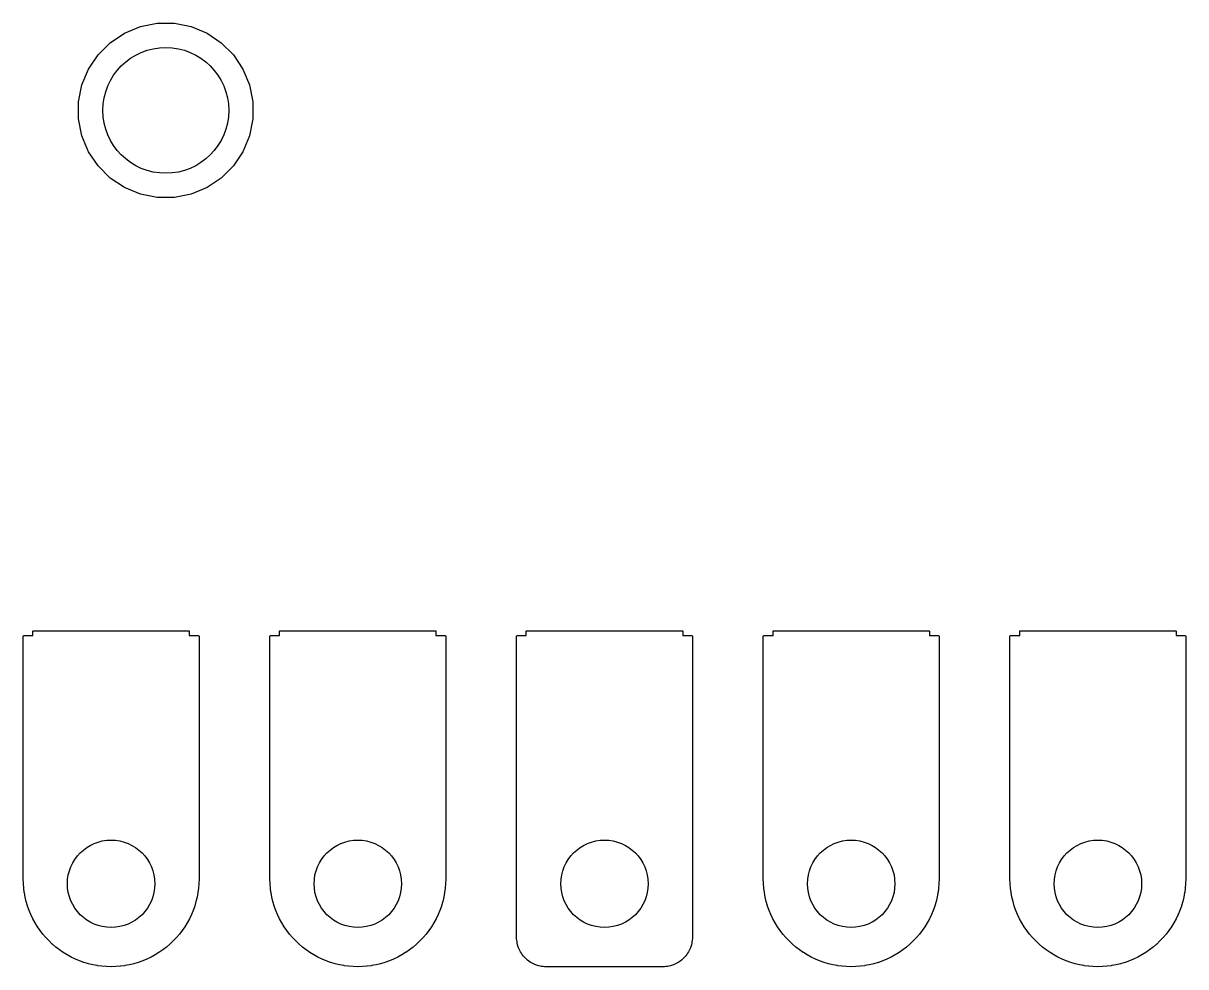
# Model space of a CAD drawing. Extents: x 2.33 to 6.14, y -4.79 to -1.74.
# Drawn here: x 2.3544 to 2.8256, y -3.7556 to -3.3732 of the extents above; entities that cross this region are included whole.
import ezdxf

# ---------------------------------------------------------------- set-up
doc = ezdxf.new("R2010")
doc.units = 0
doc.header["$MEASUREMENT"] = 0
doc.layers.add('BLACK', color=7, linetype='CONTINUOUS')
doc.layers.add('WHITE', color=7, linetype='CONTINUOUS')

msp = doc.modelspace()

# ---------------------------------------------------------------- linework, layer by layer
at = {"layer": 'BLACK', "linetype": 'CONTINUOUS'}
for p, q in [((2.40184, -3.37453), (2.40867, -3.37317)), ((2.40867, -3.37317), (2.41563, -3.37317)), ((2.41563, -3.37317), (2.42245, -3.37453)), ((2.38962, -3.38106), (2.39541, -3.37719)), ((2.39541, -3.37719), (2.40184, -3.37453)), ((2.42245, -3.37453), (2.42888, -3.37719)), ((2.42888, -3.37719), (2.43467, -3.38106)), ((2.3847, -3.38598), (2.38962, -3.38106)), ((2.43467, -3.38106), (2.43959, -3.38598)), ((2.38084, -3.39177), (2.3847, -3.38598)), ((2.43959, -3.38598), (2.44345, -3.39177)), ((2.37817, -3.39819), (2.38084, -3.39177)), ((2.44345, -3.39177), (2.44612, -3.39819)), ((2.37682, -3.40502), (2.37817, -3.39819)), ((2.44612, -3.39819), (2.44747, -3.40502)), ((2.37682, -3.41198), (2.37682, -3.40502)), ((2.44747, -3.40502), (2.44747, -3.41198)), ((2.37817, -3.41881), (2.37682, -3.41198)), ((2.44747, -3.41198), (2.44612, -3.41881)), ((2.38084, -3.42523), (2.37817, -3.41881)), ((2.44612, -3.41881), (2.44345, -3.42523)), ((2.3847, -3.43102), (2.38084, -3.42523)), ((2.44345, -3.42523), (2.43959, -3.43102)), ((2.38962, -3.43594), (2.3847, -3.43102)), ((2.43959, -3.43102), (2.43467, -3.43594)), ((2.39541, -3.43981), (2.38962, -3.43594)), ((2.40184, -3.44247), (2.39541, -3.43981)), ((2.42888, -3.43981), (2.42245, -3.44247)), ((2.43467, -3.43594), (2.42888, -3.43981)), ((2.40867, -3.44383), (2.40184, -3.44247)), ((2.41563, -3.44383), (2.40867, -3.44383)), ((2.42245, -3.44247), (2.41563, -3.44383)), ((2.35437, -3.62157), (2.35443, -3.62144)), ((2.35437, -3.72), (2.35437, -3.62157)), ((2.35443, -3.62144), (2.35457, -3.62138)), ((2.35457, -3.62138), (2.35831, -3.62138)), ((2.35831, -3.61964), (2.35836, -3.6195)), ((2.35831, -3.62138), (2.35831, -3.61964)), ((2.35836, -3.6195), (2.3585, -3.61944)), ((2.3585, -3.61944), (2.4215, -3.61944)), ((2.4215, -3.61944), (2.42164, -3.6195)), ((2.42164, -3.6195), (2.42169, -3.61964)), ((2.42169, -3.61964), (2.42169, -3.62138)), ((2.42169, -3.62138), (2.42543, -3.62138)), ((2.42543, -3.62138), (2.42557, -3.62144)), ((2.42557, -3.62144), (2.42563, -3.62157)), ((2.42563, -3.62157), (2.42563, -3.72)), ((2.45437, -3.62157), (2.45443, -3.62144)), ((2.45437, -3.72), (2.45437, -3.62157)), ((2.45443, -3.62144), (2.45457, -3.62138)), ((2.45457, -3.62138), (2.45831, -3.62138)), ((2.45831, -3.61964), (2.45836, -3.6195)), ((2.45831, -3.62138), (2.45831, -3.61964)), ((2.45836, -3.6195), (2.4585, -3.61944)), ((2.4585, -3.61944), (2.5215, -3.61944)), ((2.5215, -3.61944), (2.52164, -3.6195)), ((2.52164, -3.6195), (2.52169, -3.61964)), ((2.52169, -3.61964), (2.52169, -3.62138)), ((2.52169, -3.62138), (2.52543, -3.62138)), ((2.52543, -3.62138), (2.52557, -3.62144)), ((2.52557, -3.62144), (2.52563, -3.62157)), ((2.52563, -3.62157), (2.52563, -3.72)), ((2.55437, -3.62157), (2.55443, -3.62144)), ((2.55437, -3.74425), (2.55437, -3.62157)), ((2.55443, -3.62144), (2.55457, -3.62138)), ((2.55457, -3.62138), (2.55831, -3.62138)), ((2.55831, -3.61964), (2.55836, -3.6195)), ((2.55831, -3.62138), (2.55831, -3.61964)), ((2.55836, -3.6195), (2.5585, -3.61944)), ((2.5585, -3.61944), (2.6215, -3.61944)), ((2.6215, -3.61944), (2.62164, -3.6195)), ((2.62164, -3.6195), (2.62169, -3.61964)), ((2.62169, -3.61964), (2.62169, -3.62138)), ((2.62169, -3.62138), (2.62543, -3.62138)), ((2.62543, -3.62138), (2.62557, -3.62144)), ((2.62557, -3.62144), (2.62563, -3.62157)), ((2.62563, -3.62157), (2.62563, -3.74425)), ((2.65437, -3.62157), (2.65443, -3.62144)), ((2.65437, -3.72), (2.65437, -3.62157)), ((2.65443, -3.62144), (2.65457, -3.62138)), ((2.65457, -3.62138), (2.65831, -3.62138)), ((2.65831, -3.61964), (2.65836, -3.6195)), ((2.65831, -3.62138), (2.65831, -3.61964)), ((2.65836, -3.6195), (2.6585, -3.61944)), ((2.6585, -3.61944), (2.7215, -3.61944)), ((2.7215, -3.61944), (2.72164, -3.6195)), ((2.72164, -3.6195), (2.72169, -3.61964)), ((2.72169, -3.61964), (2.72169, -3.62138)), ((2.72169, -3.62138), (2.72543, -3.62138)), ((2.72543, -3.62138), (2.72557, -3.62144)), ((2.72557, -3.62144), (2.72563, -3.62157)), ((2.72563, -3.62157), (2.72563, -3.72)), ((2.75437, -3.62157), (2.75443, -3.62144)), ((2.75437, -3.72), (2.75437, -3.62157)), ((2.75443, -3.62144), (2.75457, -3.62138)), ((2.75457, -3.62138), (2.75831, -3.62138)), ((2.75831, -3.61964), (2.75836, -3.6195)), ((2.75831, -3.62138), (2.75831, -3.61964)), ((2.75836, -3.6195), (2.7585, -3.61944)), ((2.7585, -3.61944), (2.8215, -3.61944)), ((2.8215, -3.61944), (2.82164, -3.6195)), ((2.82164, -3.6195), (2.82169, -3.61964)), ((2.82169, -3.61964), (2.82169, -3.62138)), ((2.82169, -3.62138), (2.82543, -3.62138)), ((2.82543, -3.62138), (2.82557, -3.62144)), ((2.82557, -3.62144), (2.82563, -3.62157)), ((2.82563, -3.62157), (2.82563, -3.72)), ((2.35441, -3.72185), (2.35437, -3.72)), ((2.35437, -3.72), (2.35437, -3.72)), ((2.35441, -3.72187), (2.35441, -3.72185)), ((2.35457, -3.72372), (2.35441, -3.72187)), ((2.42559, -3.72187), (2.42543, -3.72372)), ((2.42563, -3.72), (2.42559, -3.72185)), ((2.42559, -3.72185), (2.42559, -3.72187)), ((2.42563, -3.72), (2.42563, -3.72)), ((2.45441, -3.72185), (2.45437, -3.72)), ((2.45437, -3.72), (2.45437, -3.72)), ((2.45441, -3.72187), (2.45441, -3.72185)), ((2.45457, -3.72372), (2.45441, -3.72187)), ((2.52559, -3.72187), (2.52543, -3.72372)), ((2.52563, -3.72), (2.52559, -3.72185)), ((2.52559, -3.72185), (2.52559, -3.72187)), ((2.52563, -3.72), (2.52563, -3.72)), ((2.65441, -3.72185), (2.65437, -3.72)), ((2.65437, -3.72), (2.65437, -3.72)), ((2.65441, -3.72187), (2.65441, -3.72185)), ((2.65457, -3.72372), (2.65441, -3.72187)), ((2.72559, -3.72187), (2.72543, -3.72372)), ((2.72563, -3.72), (2.72559, -3.72185)), ((2.72559, -3.72185), (2.72559, -3.72187)), ((2.72563, -3.72), (2.72563, -3.72)), ((2.75441, -3.72185), (2.75437, -3.72)), ((2.75437, -3.72), (2.75437, -3.72)), ((2.75441, -3.72187), (2.75441, -3.72185)), ((2.75457, -3.72372), (2.75441, -3.72187)), ((2.82559, -3.72187), (2.82543, -3.72372)), ((2.82563, -3.72), (2.82559, -3.72185)), ((2.82559, -3.72185), (2.82559, -3.72187)), ((2.82563, -3.72), (2.82563, -3.72)), ((2.35457, -3.72373), (2.35457, -3.72372)), ((2.3548, -3.72558), (2.35457, -3.72373)), ((2.35481, -3.72559), (2.3548, -3.72558)), ((2.35516, -3.7274), (2.35481, -3.72559)), ((2.35516, -3.72741), (2.35516, -3.7274)), ((2.3556, -3.72922), (2.35516, -3.72741)), ((2.42484, -3.72741), (2.4244, -3.72922)), ((2.42519, -3.72559), (2.42484, -3.7274)), ((2.42484, -3.7274), (2.42484, -3.72741)), ((2.4252, -3.72558), (2.42519, -3.72559)), ((2.42543, -3.72373), (2.4252, -3.72558)), ((2.42543, -3.72372), (2.42543, -3.72373)), ((2.45457, -3.72373), (2.45457, -3.72372)), ((2.4548, -3.72558), (2.45457, -3.72373)), ((2.45481, -3.72559), (2.4548, -3.72558)), ((2.45516, -3.7274), (2.45481, -3.72559)), ((2.45516, -3.72741), (2.45516, -3.7274)), ((2.4556, -3.72922), (2.45516, -3.72741)), ((2.52484, -3.72741), (2.5244, -3.72922)), ((2.52519, -3.72559), (2.52484, -3.7274)), ((2.52484, -3.7274), (2.52484, -3.72741)), ((2.5252, -3.72558), (2.52519, -3.72559)), ((2.52543, -3.72373), (2.5252, -3.72558)), ((2.52543, -3.72372), (2.52543, -3.72373)), ((2.65457, -3.72373), (2.65457, -3.72372)), ((2.6548, -3.72558), (2.65457, -3.72373)), ((2.65481, -3.72559), (2.6548, -3.72558)), ((2.65516, -3.7274), (2.65481, -3.72559)), ((2.65516, -3.72741), (2.65516, -3.7274)), ((2.6556, -3.72922), (2.65516, -3.72741)), ((2.72484, -3.72741), (2.7244, -3.72922)), ((2.72519, -3.72559), (2.72484, -3.7274)), ((2.72484, -3.7274), (2.72484, -3.72741)), ((2.7252, -3.72558), (2.72519, -3.72559)), ((2.72543, -3.72373), (2.7252, -3.72558)), ((2.72543, -3.72372), (2.72543, -3.72373)), ((2.75457, -3.72373), (2.75457, -3.72372)), ((2.7548, -3.72558), (2.75457, -3.72373)), ((2.75481, -3.72559), (2.7548, -3.72558)), ((2.75516, -3.7274), (2.75481, -3.72559)), ((2.75516, -3.72741), (2.75516, -3.7274)), ((2.7556, -3.72922), (2.75516, -3.72741)), ((2.82484, -3.72741), (2.8244, -3.72922)), ((2.82519, -3.72559), (2.82484, -3.7274)), ((2.82484, -3.7274), (2.82484, -3.72741)), ((2.8252, -3.72558), (2.82519, -3.72559)), ((2.82543, -3.72373), (2.8252, -3.72558)), ((2.82543, -3.72372), (2.82543, -3.72373)), ((2.3556, -3.72923), (2.3556, -3.72922)), ((2.35611, -3.731), (2.3556, -3.72923)), ((2.35611, -3.73101), (2.35611, -3.731)), ((2.35674, -3.73278), (2.35611, -3.73101)), ((2.42389, -3.73101), (2.42326, -3.73278)), ((2.4244, -3.72923), (2.42389, -3.731)), ((2.42389, -3.731), (2.42389, -3.73101)), ((2.4244, -3.72922), (2.4244, -3.72923)), ((2.4556, -3.72923), (2.4556, -3.72922)), ((2.45611, -3.731), (2.4556, -3.72923)), ((2.45611, -3.73101), (2.45611, -3.731)), ((2.45674, -3.73278), (2.45611, -3.73101)), ((2.52389, -3.73101), (2.52326, -3.73278)), ((2.5244, -3.72923), (2.52389, -3.731)), ((2.52389, -3.731), (2.52389, -3.73101)), ((2.5244, -3.72922), (2.5244, -3.72923)), ((2.6556, -3.72923), (2.6556, -3.72922)), ((2.65611, -3.731), (2.6556, -3.72923)), ((2.65611, -3.73101), (2.65611, -3.731)), ((2.65674, -3.73278), (2.65611, -3.73101)), ((2.72389, -3.73101), (2.72326, -3.73278)), ((2.7244, -3.72923), (2.72389, -3.731)), ((2.72389, -3.731), (2.72389, -3.73101)), ((2.7244, -3.72922), (2.7244, -3.72923)), ((2.7556, -3.72923), (2.7556, -3.72922)), ((2.75611, -3.731), (2.7556, -3.72923)), ((2.75611, -3.73101), (2.75611, -3.731)), ((2.75674, -3.73278), (2.75611, -3.73101)), ((2.82389, -3.73101), (2.82326, -3.73278)), ((2.8244, -3.72923), (2.82389, -3.731)), ((2.82389, -3.731), (2.82389, -3.73101)), ((2.8244, -3.72922), (2.8244, -3.72923)), ((2.35675, -3.73279), (2.35674, -3.73278)), ((2.35746, -3.73449), (2.35675, -3.73279)), ((2.35825, -3.73619), (2.35746, -3.73449)), ((2.35746, -3.73449), (2.35746, -3.73449)), ((2.35825, -3.7362), (2.35825, -3.73619)), ((2.35916, -3.73781), (2.35825, -3.7362)), ((2.42175, -3.7362), (2.42084, -3.73781)), ((2.42254, -3.73449), (2.42175, -3.73619)), ((2.42175, -3.73619), (2.42175, -3.7362)), ((2.42325, -3.73279), (2.42254, -3.73449)), ((2.42254, -3.73449), (2.42254, -3.73449)), ((2.42326, -3.73278), (2.42325, -3.73279)), ((2.45675, -3.73279), (2.45674, -3.73278)), ((2.45746, -3.73449), (2.45675, -3.73279)), ((2.45825, -3.73619), (2.45746, -3.73449)), ((2.45746, -3.73449), (2.45746, -3.73449)), ((2.45825, -3.7362), (2.45825, -3.73619)), ((2.45916, -3.73781), (2.45825, -3.7362)), ((2.52175, -3.7362), (2.52084, -3.73781)), ((2.52254, -3.73449), (2.52175, -3.73619)), ((2.52175, -3.73619), (2.52175, -3.7362)), ((2.52325, -3.73279), (2.52254, -3.73449)), ((2.52254, -3.73449), (2.52254, -3.73449)), ((2.52326, -3.73278), (2.52325, -3.73279)), ((2.65675, -3.73279), (2.65674, -3.73278)), ((2.65746, -3.73449), (2.65675, -3.73279)), ((2.65825, -3.73619), (2.65746, -3.73449)), ((2.65746, -3.73449), (2.65746, -3.73449)), ((2.65825, -3.7362), (2.65825, -3.73619)), ((2.65916, -3.73781), (2.65825, -3.7362)), ((2.72175, -3.7362), (2.72084, -3.73781)), ((2.72254, -3.73449), (2.72175, -3.73619)), ((2.72175, -3.73619), (2.72175, -3.7362)), ((2.72325, -3.73279), (2.72254, -3.73449)), ((2.72254, -3.73449), (2.72254, -3.73449)), ((2.72326, -3.73278), (2.72325, -3.73279)), ((2.75675, -3.73279), (2.75674, -3.73278)), ((2.75746, -3.73449), (2.75675, -3.73279)), ((2.75825, -3.73619), (2.75746, -3.73449)), ((2.75746, -3.73449), (2.75746, -3.73449)), ((2.75825, -3.7362), (2.75825, -3.73619)), ((2.75916, -3.73781), (2.75825, -3.7362)), ((2.82175, -3.7362), (2.82084, -3.73781)), ((2.82254, -3.73449), (2.82175, -3.73619)), ((2.82175, -3.73619), (2.82175, -3.7362)), ((2.82325, -3.73279), (2.82254, -3.73449)), ((2.82254, -3.73449), (2.82254, -3.73449)), ((2.82326, -3.73278), (2.82325, -3.73279)), ((2.35916, -3.73782), (2.35916, -3.73781)), ((2.36011, -3.73939), (2.35916, -3.73782)), ((2.36011, -3.7394), (2.36011, -3.73939)), ((2.36118, -3.74094), (2.36011, -3.7394)), ((2.36118, -3.74095), (2.36118, -3.74094)), ((2.36233, -3.7424), (2.36118, -3.74095)), ((2.41882, -3.74095), (2.41767, -3.7424)), ((2.41989, -3.7394), (2.41882, -3.74094)), ((2.41882, -3.74094), (2.41882, -3.74095)), ((2.42084, -3.73782), (2.41989, -3.73939)), ((2.41989, -3.73939), (2.41989, -3.7394)), ((2.42084, -3.73781), (2.42084, -3.73782)), ((2.45916, -3.73782), (2.45916, -3.73781)), ((2.46011, -3.73939), (2.45916, -3.73782)), ((2.46011, -3.7394), (2.46011, -3.73939)), ((2.46118, -3.74094), (2.46011, -3.7394)), ((2.46118, -3.74095), (2.46118, -3.74094)), ((2.46233, -3.7424), (2.46118, -3.74095)), ((2.51882, -3.74095), (2.51767, -3.7424)), ((2.51989, -3.7394), (2.51882, -3.74094)), ((2.51882, -3.74094), (2.51882, -3.74095)), ((2.52084, -3.73782), (2.51989, -3.73939)), ((2.51989, -3.73939), (2.51989, -3.7394)), ((2.52084, -3.73781), (2.52084, -3.73782)), ((2.65916, -3.73782), (2.65916, -3.73781)), ((2.66011, -3.73939), (2.65916, -3.73782)), ((2.66011, -3.7394), (2.66011, -3.73939)), ((2.66118, -3.74094), (2.66011, -3.7394)), ((2.66118, -3.74095), (2.66118, -3.74094)), ((2.66233, -3.7424), (2.66118, -3.74095)), ((2.71882, -3.74095), (2.71767, -3.7424)), ((2.71989, -3.7394), (2.71882, -3.74094)), ((2.71882, -3.74094), (2.71882, -3.74095)), ((2.72084, -3.73782), (2.71989, -3.73939)), ((2.71989, -3.73939), (2.71989, -3.7394)), ((2.72084, -3.73781), (2.72084, -3.73782)), ((2.75916, -3.73782), (2.75916, -3.73781)), ((2.76011, -3.73939), (2.75916, -3.73782)), ((2.76011, -3.7394), (2.76011, -3.73939)), ((2.76118, -3.74094), (2.76011, -3.7394)), ((2.76118, -3.74095), (2.76118, -3.74094)), ((2.76233, -3.7424), (2.76118, -3.74095)), ((2.81882, -3.74095), (2.81767, -3.7424)), ((2.81989, -3.7394), (2.81882, -3.74094)), ((2.81882, -3.74094), (2.81882, -3.74095)), ((2.82084, -3.73782), (2.81989, -3.73939)), ((2.81989, -3.73939), (2.81989, -3.7394)), ((2.82084, -3.73781), (2.82084, -3.73782)), ((2.36233, -3.74241), (2.36233, -3.7424)), ((2.36351, -3.74383), (2.36233, -3.74241)), ((2.36352, -3.74384), (2.36351, -3.74383)), ((2.36482, -3.74518), (2.36352, -3.74384)), ((2.36616, -3.74648), (2.36482, -3.74518)), ((2.36482, -3.74518), (2.36482, -3.74518)), ((2.36617, -3.74649), (2.36616, -3.74648)), ((2.36759, -3.74767), (2.36617, -3.74649)), ((2.41383, -3.74649), (2.41241, -3.74767)), ((2.41384, -3.74648), (2.41383, -3.74649)), ((2.41518, -3.74518), (2.41384, -3.74648)), ((2.41648, -3.74384), (2.41518, -3.74518)), ((2.41518, -3.74518), (2.41518, -3.74518)), ((2.41649, -3.74383), (2.41648, -3.74384)), ((2.41767, -3.74241), (2.41649, -3.74383)), ((2.41767, -3.7424), (2.41767, -3.74241)), ((2.46233, -3.74241), (2.46233, -3.7424)), ((2.46351, -3.74383), (2.46233, -3.74241)), ((2.46352, -3.74384), (2.46351, -3.74383)), ((2.46482, -3.74518), (2.46352, -3.74384)), ((2.46616, -3.74648), (2.46482, -3.74518)), ((2.46482, -3.74518), (2.46482, -3.74518)), ((2.46617, -3.74649), (2.46616, -3.74648)), ((2.46759, -3.74767), (2.46617, -3.74649)), ((2.51383, -3.74649), (2.51241, -3.74767)), ((2.51384, -3.74648), (2.51383, -3.74649)), ((2.51518, -3.74518), (2.51384, -3.74648)), ((2.51648, -3.74384), (2.51518, -3.74518)), ((2.51518, -3.74518), (2.51518, -3.74518)), ((2.51649, -3.74383), (2.51648, -3.74384)), ((2.51767, -3.74241), (2.51649, -3.74383)), ((2.51767, -3.7424), (2.51767, -3.74241)), ((2.55437, -3.74428), (2.55437, -3.74425)), ((2.55445, -3.74487), (2.55437, -3.74428)), ((2.55453, -3.7455), (2.55445, -3.74487)), ((2.55453, -3.74551), (2.55453, -3.7455)), ((2.55465, -3.7461), (2.55453, -3.74551)), ((2.55477, -3.74673), (2.55465, -3.7461)), ((2.62535, -3.7461), (2.62523, -3.74673)), ((2.62547, -3.74551), (2.62535, -3.7461)), ((2.62555, -3.74487), (2.62547, -3.7455)), ((2.62547, -3.7455), (2.62547, -3.74551)), ((2.62563, -3.74428), (2.62555, -3.74487)), ((2.62563, -3.74425), (2.62563, -3.74428)), ((2.66233, -3.74241), (2.66233, -3.7424)), ((2.66351, -3.74383), (2.66233, -3.74241)), ((2.66352, -3.74384), (2.66351, -3.74383)), ((2.66482, -3.74518), (2.66352, -3.74384)), ((2.66616, -3.74648), (2.66482, -3.74518)), ((2.66482, -3.74518), (2.66482, -3.74518)), ((2.66617, -3.74649), (2.66616, -3.74648)), ((2.66759, -3.74767), (2.66617, -3.74649)), ((2.71383, -3.74649), (2.71241, -3.74767)), ((2.71384, -3.74648), (2.71383, -3.74649)), ((2.71518, -3.74518), (2.71384, -3.74648)), ((2.71648, -3.74384), (2.71518, -3.74518)), ((2.71518, -3.74518), (2.71518, -3.74518)), ((2.71649, -3.74383), (2.71648, -3.74384)), ((2.71767, -3.74241), (2.71649, -3.74383)), ((2.71767, -3.7424), (2.71767, -3.74241)), ((2.76233, -3.74241), (2.76233, -3.7424)), ((2.76351, -3.74383), (2.76233, -3.74241)), ((2.76352, -3.74384), (2.76351, -3.74383)), ((2.76482, -3.74518), (2.76352, -3.74384)), ((2.76616, -3.74648), (2.76482, -3.74518)), ((2.76482, -3.74518), (2.76482, -3.74518)), ((2.76617, -3.74649), (2.76616, -3.74648)), ((2.76759, -3.74767), (2.76617, -3.74649)), ((2.81383, -3.74649), (2.81241, -3.74767)), ((2.81384, -3.74648), (2.81383, -3.74649)), ((2.81518, -3.74518), (2.81384, -3.74648)), ((2.81648, -3.74384), (2.81518, -3.74518)), ((2.81518, -3.74518), (2.81518, -3.74518)), ((2.81649, -3.74383), (2.81648, -3.74384)), ((2.81767, -3.74241), (2.81649, -3.74383)), ((2.81767, -3.7424), (2.81767, -3.74241)), ((2.3676, -3.74767), (2.36759, -3.74767)), ((2.36905, -3.74882), (2.3676, -3.74767)), ((2.36906, -3.74882), (2.36905, -3.74882)), ((2.3706, -3.74989), (2.36906, -3.74882)), ((2.37061, -3.74989), (2.3706, -3.74989)), ((2.37218, -3.75084), (2.37061, -3.74989)), ((2.37219, -3.75084), (2.37218, -3.75084)), ((2.3738, -3.75175), (2.37219, -3.75084)), ((2.40781, -3.75084), (2.4062, -3.75175)), ((2.40782, -3.75084), (2.40781, -3.75084)), ((2.40939, -3.74989), (2.40782, -3.75084)), ((2.4094, -3.74989), (2.40939, -3.74989)), ((2.41094, -3.74882), (2.4094, -3.74989)), ((2.41095, -3.74882), (2.41094, -3.74882)), ((2.4124, -3.74767), (2.41095, -3.74882)), ((2.41241, -3.74767), (2.4124, -3.74767)), ((2.4676, -3.74767), (2.46759, -3.74767)), ((2.46905, -3.74882), (2.4676, -3.74767)), ((2.46906, -3.74882), (2.46905, -3.74882)), ((2.4706, -3.74989), (2.46906, -3.74882)), ((2.47061, -3.74989), (2.4706, -3.74989)), ((2.47218, -3.75084), (2.47061, -3.74989)), ((2.47219, -3.75084), (2.47218, -3.75084)), ((2.4738, -3.75175), (2.47219, -3.75084)), ((2.50781, -3.75084), (2.5062, -3.75175)), ((2.50782, -3.75084), (2.50781, -3.75084)), ((2.50939, -3.74989), (2.50782, -3.75084)), ((2.5094, -3.74989), (2.50939, -3.74989)), ((2.51094, -3.74882), (2.5094, -3.74989)), ((2.51095, -3.74882), (2.51094, -3.74882)), ((2.5124, -3.74767), (2.51095, -3.74882)), ((2.51241, -3.74767), (2.5124, -3.74767)), ((2.55477, -3.74676), (2.55477, -3.74673)), ((2.55517, -3.74794), (2.55477, -3.74676)), ((2.55517, -3.74795), (2.55517, -3.74794)), ((2.55541, -3.7485), (2.55517, -3.74795)), ((2.55541, -3.74851), (2.55541, -3.7485)), ((2.55597, -3.74962), (2.55541, -3.74851)), ((2.55597, -3.74963), (2.55597, -3.74962)), ((2.55629, -3.75014), (2.55597, -3.74963)), ((2.55629, -3.75015), (2.55629, -3.75014)), ((2.55665, -3.75066), (2.55629, -3.75015)), ((2.55666, -3.75067), (2.55665, -3.75066)), ((2.55705, -3.75118), (2.55666, -3.75067)), ((2.55705, -3.75119), (2.55705, -3.75118)), ((2.55745, -3.75166), (2.55705, -3.75119)), ((2.62295, -3.75119), (2.62255, -3.75166)), ((2.62335, -3.75067), (2.62295, -3.75118)), ((2.62295, -3.75118), (2.62295, -3.75119)), ((2.62371, -3.75015), (2.62335, -3.75066)), ((2.62335, -3.75066), (2.62335, -3.75067)), ((2.62403, -3.74963), (2.62371, -3.75014)), ((2.62371, -3.75014), (2.62371, -3.75015)), ((2.62459, -3.74851), (2.62403, -3.74962)), ((2.62403, -3.74962), (2.62403, -3.74963)), ((2.62483, -3.74795), (2.62459, -3.7485)), ((2.62459, -3.7485), (2.62459, -3.74851)), ((2.62523, -3.74676), (2.62483, -3.74794)), ((2.62483, -3.74794), (2.62483, -3.74795)), ((2.62523, -3.74673), (2.62523, -3.74676)), ((2.6676, -3.74767), (2.66759, -3.74767)), ((2.66905, -3.74882), (2.6676, -3.74767)), ((2.66906, -3.74882), (2.66905, -3.74882)), ((2.6706, -3.74989), (2.66906, -3.74882)), ((2.67061, -3.74989), (2.6706, -3.74989)), ((2.67218, -3.75084), (2.67061, -3.74989)), ((2.67219, -3.75084), (2.67218, -3.75084)), ((2.6738, -3.75175), (2.67219, -3.75084)), ((2.70781, -3.75084), (2.7062, -3.75175)), ((2.70782, -3.75084), (2.70781, -3.75084)), ((2.70939, -3.74989), (2.70782, -3.75084)), ((2.7094, -3.74989), (2.70939, -3.74989)), ((2.71094, -3.74882), (2.7094, -3.74989)), ((2.71095, -3.74882), (2.71094, -3.74882)), ((2.7124, -3.74767), (2.71095, -3.74882)), ((2.71241, -3.74767), (2.7124, -3.74767)), ((2.7676, -3.74767), (2.76759, -3.74767)), ((2.76905, -3.74882), (2.7676, -3.74767)), ((2.76906, -3.74882), (2.76905, -3.74882)), ((2.7706, -3.74989), (2.76906, -3.74882)), ((2.77061, -3.74989), (2.7706, -3.74989)), ((2.77218, -3.75084), (2.77061, -3.74989)), ((2.77219, -3.75084), (2.77218, -3.75084)), ((2.7738, -3.75175), (2.77219, -3.75084)), ((2.80781, -3.75084), (2.8062, -3.75175)), ((2.80782, -3.75084), (2.80781, -3.75084)), ((2.80939, -3.74989), (2.80782, -3.75084)), ((2.8094, -3.74989), (2.80939, -3.74989)), ((2.81094, -3.74882), (2.8094, -3.74989)), ((2.81095, -3.74882), (2.81094, -3.74882)), ((2.8124, -3.74767), (2.81095, -3.74882)), ((2.81241, -3.74767), (2.8124, -3.74767)), ((2.37381, -3.75175), (2.3738, -3.75175)), ((2.37551, -3.75254), (2.37381, -3.75175)), ((2.37721, -3.75325), (2.37551, -3.75254)), ((2.37551, -3.75254), (2.37551, -3.75254)), ((2.37722, -3.75326), (2.37721, -3.75325)), ((2.37899, -3.75389), (2.37722, -3.75326)), ((2.379, -3.75389), (2.37899, -3.75389)), ((2.38077, -3.7544), (2.379, -3.75389)), ((2.38078, -3.7544), (2.38077, -3.7544)), ((2.38259, -3.75484), (2.38078, -3.7544)), ((2.3826, -3.75484), (2.38259, -3.75484)), ((2.38441, -3.75519), (2.3826, -3.75484)), ((2.38442, -3.7552), (2.38441, -3.75519)), ((2.38627, -3.75543), (2.38442, -3.7552)), ((2.38628, -3.75543), (2.38627, -3.75543)), ((2.38813, -3.75559), (2.38628, -3.75543)), ((2.38815, -3.75559), (2.38813, -3.75559)), ((2.39, -3.75563), (2.38815, -3.75559)), ((2.39185, -3.75559), (2.39, -3.75563)), ((2.39, -3.75563), (2.39, -3.75563)), ((2.39187, -3.75559), (2.39185, -3.75559)), ((2.39372, -3.75543), (2.39187, -3.75559)), ((2.39373, -3.75543), (2.39372, -3.75543)), ((2.39558, -3.7552), (2.39373, -3.75543)), ((2.39559, -3.75519), (2.39558, -3.7552)), ((2.3974, -3.75484), (2.39559, -3.75519)), ((2.39741, -3.75484), (2.3974, -3.75484)), ((2.39922, -3.7544), (2.39741, -3.75484)), ((2.39923, -3.7544), (2.39922, -3.7544)), ((2.401, -3.75389), (2.39923, -3.7544)), ((2.40101, -3.75389), (2.401, -3.75389)), ((2.40278, -3.75326), (2.40101, -3.75389)), ((2.40279, -3.75325), (2.40278, -3.75326)), ((2.40449, -3.75254), (2.40279, -3.75325)), ((2.40619, -3.75175), (2.40449, -3.75254)), ((2.40449, -3.75254), (2.40449, -3.75254)), ((2.4062, -3.75175), (2.40619, -3.75175)), ((2.47381, -3.75175), (2.4738, -3.75175)), ((2.47551, -3.75254), (2.47381, -3.75175)), ((2.47721, -3.75325), (2.47551, -3.75254)), ((2.47551, -3.75254), (2.47551, -3.75254)), ((2.47722, -3.75326), (2.47721, -3.75325)), ((2.47899, -3.75389), (2.47722, -3.75326)), ((2.479, -3.75389), (2.47899, -3.75389)), ((2.48077, -3.7544), (2.479, -3.75389)), ((2.48078, -3.7544), (2.48077, -3.7544)), ((2.48259, -3.75484), (2.48078, -3.7544)), ((2.4826, -3.75484), (2.48259, -3.75484)), ((2.48441, -3.75519), (2.4826, -3.75484)), ((2.48442, -3.7552), (2.48441, -3.75519)), ((2.48627, -3.75543), (2.48442, -3.7552)), ((2.48628, -3.75543), (2.48627, -3.75543)), ((2.48813, -3.75559), (2.48628, -3.75543)), ((2.48815, -3.75559), (2.48813, -3.75559)), ((2.49, -3.75563), (2.48815, -3.75559)), ((2.49185, -3.75559), (2.49, -3.75563)), ((2.49, -3.75563), (2.49, -3.75563)), ((2.49187, -3.75559), (2.49185, -3.75559)), ((2.49372, -3.75543), (2.49187, -3.75559)), ((2.49373, -3.75543), (2.49372, -3.75543)), ((2.49558, -3.7552), (2.49373, -3.75543)), ((2.49559, -3.75519), (2.49558, -3.7552)), ((2.4974, -3.75484), (2.49559, -3.75519)), ((2.49741, -3.75484), (2.4974, -3.75484)), ((2.49922, -3.7544), (2.49741, -3.75484)), ((2.49923, -3.7544), (2.49922, -3.7544)), ((2.501, -3.75389), (2.49923, -3.7544)), ((2.50101, -3.75389), (2.501, -3.75389)), ((2.50278, -3.75326), (2.50101, -3.75389)), ((2.50279, -3.75325), (2.50278, -3.75326)), ((2.50449, -3.75254), (2.50279, -3.75325)), ((2.50619, -3.75175), (2.50449, -3.75254)), ((2.50449, -3.75254), (2.50449, -3.75254)), ((2.5062, -3.75175), (2.50619, -3.75175)), ((2.55746, -3.75167), (2.55745, -3.75166)), ((2.55833, -3.75254), (2.55746, -3.75167)), ((2.55834, -3.75255), (2.55833, -3.75254)), ((2.55881, -3.75295), (2.55834, -3.75255)), ((2.55882, -3.75295), (2.55881, -3.75295)), ((2.55933, -3.75334), (2.55882, -3.75295)), ((2.55934, -3.75335), (2.55933, -3.75334)), ((2.55985, -3.75371), (2.55934, -3.75335)), ((2.55986, -3.75371), (2.55985, -3.75371)), ((2.56037, -3.75403), (2.55986, -3.75371)), ((2.56038, -3.75403), (2.56037, -3.75403)), ((2.56149, -3.75459), (2.56038, -3.75403)), ((2.5615, -3.75459), (2.56149, -3.75459)), ((2.56205, -3.75483), (2.5615, -3.75459)), ((2.56206, -3.75483), (2.56205, -3.75483)), ((2.56324, -3.75523), (2.56206, -3.75483)), ((2.56327, -3.75523), (2.56324, -3.75523)), ((2.5639, -3.75535), (2.56327, -3.75523)), ((2.56449, -3.75547), (2.5639, -3.75535)), ((2.5639, -3.75535), (2.5639, -3.75535)), ((2.5645, -3.75547), (2.56449, -3.75547)), ((2.56513, -3.75555), (2.5645, -3.75547)), ((2.56572, -3.75563), (2.56513, -3.75555)), ((2.56513, -3.75555), (2.56513, -3.75555)), ((2.56575, -3.75563), (2.56572, -3.75563)), ((2.61425, -3.75563), (2.56575, -3.75563)), ((2.61428, -3.75563), (2.61425, -3.75563)), ((2.61487, -3.75555), (2.61428, -3.75563)), ((2.6155, -3.75547), (2.61487, -3.75555)), ((2.61487, -3.75555), (2.61487, -3.75555)), ((2.61551, -3.75547), (2.6155, -3.75547)), ((2.6161, -3.75535), (2.61551, -3.75547)), ((2.61673, -3.75523), (2.6161, -3.75535)), ((2.6161, -3.75535), (2.6161, -3.75535)), ((2.61676, -3.75523), (2.61673, -3.75523)), ((2.61794, -3.75483), (2.61676, -3.75523)), ((2.61795, -3.75483), (2.61794, -3.75483)), ((2.6185, -3.75459), (2.61795, -3.75483)), ((2.61851, -3.75459), (2.6185, -3.75459)), ((2.61962, -3.75403), (2.61851, -3.75459)), ((2.61963, -3.75403), (2.61962, -3.75403)), ((2.62014, -3.75371), (2.61963, -3.75403)), ((2.62015, -3.75371), (2.62014, -3.75371)), ((2.62066, -3.75335), (2.62015, -3.75371)), ((2.62067, -3.75334), (2.62066, -3.75335)), ((2.62118, -3.75295), (2.62067, -3.75334)), ((2.62119, -3.75295), (2.62118, -3.75295)), ((2.62166, -3.75255), (2.62119, -3.75295)), ((2.62167, -3.75254), (2.62166, -3.75255)), ((2.62254, -3.75167), (2.62167, -3.75254)), ((2.62255, -3.75166), (2.62254, -3.75167)), ((2.67381, -3.75175), (2.6738, -3.75175)), ((2.67551, -3.75254), (2.67381, -3.75175)), ((2.67721, -3.75325), (2.67551, -3.75254)), ((2.67551, -3.75254), (2.67551, -3.75254)), ((2.67722, -3.75326), (2.67721, -3.75325)), ((2.67899, -3.75389), (2.67722, -3.75326)), ((2.679, -3.75389), (2.67899, -3.75389)), ((2.68077, -3.7544), (2.679, -3.75389)), ((2.68078, -3.7544), (2.68077, -3.7544)), ((2.68259, -3.75484), (2.68078, -3.7544)), ((2.6826, -3.75484), (2.68259, -3.75484)), ((2.68441, -3.75519), (2.6826, -3.75484)), ((2.68442, -3.7552), (2.68441, -3.75519)), ((2.68627, -3.75543), (2.68442, -3.7552)), ((2.68628, -3.75543), (2.68627, -3.75543)), ((2.68813, -3.75559), (2.68628, -3.75543)), ((2.68815, -3.75559), (2.68813, -3.75559)), ((2.69, -3.75563), (2.68815, -3.75559)), ((2.69185, -3.75559), (2.69, -3.75563)), ((2.69, -3.75563), (2.69, -3.75563)), ((2.69187, -3.75559), (2.69185, -3.75559)), ((2.69372, -3.75543), (2.69187, -3.75559)), ((2.69373, -3.75543), (2.69372, -3.75543)), ((2.69558, -3.7552), (2.69373, -3.75543)), ((2.69559, -3.75519), (2.69558, -3.7552)), ((2.6974, -3.75484), (2.69559, -3.75519)), ((2.69741, -3.75484), (2.6974, -3.75484)), ((2.69922, -3.7544), (2.69741, -3.75484)), ((2.69923, -3.7544), (2.69922, -3.7544)), ((2.701, -3.75389), (2.69923, -3.7544)), ((2.70101, -3.75389), (2.701, -3.75389)), ((2.70278, -3.75326), (2.70101, -3.75389)), ((2.70279, -3.75325), (2.70278, -3.75326)), ((2.70449, -3.75254), (2.70279, -3.75325)), ((2.70619, -3.75175), (2.70449, -3.75254)), ((2.70449, -3.75254), (2.70449, -3.75254)), ((2.7062, -3.75175), (2.70619, -3.75175)), ((2.77381, -3.75175), (2.7738, -3.75175)), ((2.77551, -3.75254), (2.77381, -3.75175)), ((2.77721, -3.75325), (2.77551, -3.75254)), ((2.77551, -3.75254), (2.77551, -3.75254)), ((2.77722, -3.75326), (2.77721, -3.75325)), ((2.77899, -3.75389), (2.77722, -3.75326)), ((2.779, -3.75389), (2.77899, -3.75389)), ((2.78077, -3.7544), (2.779, -3.75389)), ((2.78078, -3.7544), (2.78077, -3.7544)), ((2.78259, -3.75484), (2.78078, -3.7544)), ((2.7826, -3.75484), (2.78259, -3.75484)), ((2.78441, -3.75519), (2.7826, -3.75484)), ((2.78442, -3.7552), (2.78441, -3.75519)), ((2.78627, -3.75543), (2.78442, -3.7552)), ((2.78628, -3.75543), (2.78627, -3.75543)), ((2.78813, -3.75559), (2.78628, -3.75543)), ((2.78815, -3.75559), (2.78813, -3.75559)), ((2.79, -3.75563), (2.78815, -3.75559)), ((2.79185, -3.75559), (2.79, -3.75563)), ((2.79, -3.75563), (2.79, -3.75563)), ((2.79187, -3.75559), (2.79185, -3.75559)), ((2.79372, -3.75543), (2.79187, -3.75559)), ((2.79373, -3.75543), (2.79372, -3.75543)), ((2.79558, -3.7552), (2.79373, -3.75543)), ((2.79559, -3.75519), (2.79558, -3.7552)), ((2.7974, -3.75484), (2.79559, -3.75519)), ((2.79741, -3.75484), (2.7974, -3.75484)), ((2.79922, -3.7544), (2.79741, -3.75484)), ((2.79923, -3.7544), (2.79922, -3.7544)), ((2.801, -3.75389), (2.79923, -3.7544)), ((2.80101, -3.75389), (2.801, -3.75389)), ((2.80278, -3.75326), (2.80101, -3.75389)), ((2.80279, -3.75325), (2.80278, -3.75326)), ((2.80449, -3.75254), (2.80279, -3.75325)), ((2.80619, -3.75175), (2.80449, -3.75254)), ((2.80449, -3.75254), (2.80449, -3.75254)), ((2.8062, -3.75175), (2.80619, -3.75175))]:
    msp.add_line(p, q, dxfattribs=at)
at = {"layer": 'WHITE'}
for centre, radius in [((2.41215, -3.4085), 0.0255), ((2.39, -3.722), 0.01772), ((2.49, -3.722), 0.01772), ((2.59, -3.722), 0.01772), ((2.69, -3.722), 0.01772), ((2.79, -3.722), 0.01772)]:
    msp.add_circle(centre, radius, dxfattribs=at)

doc.saveas('drawing.dxf')
